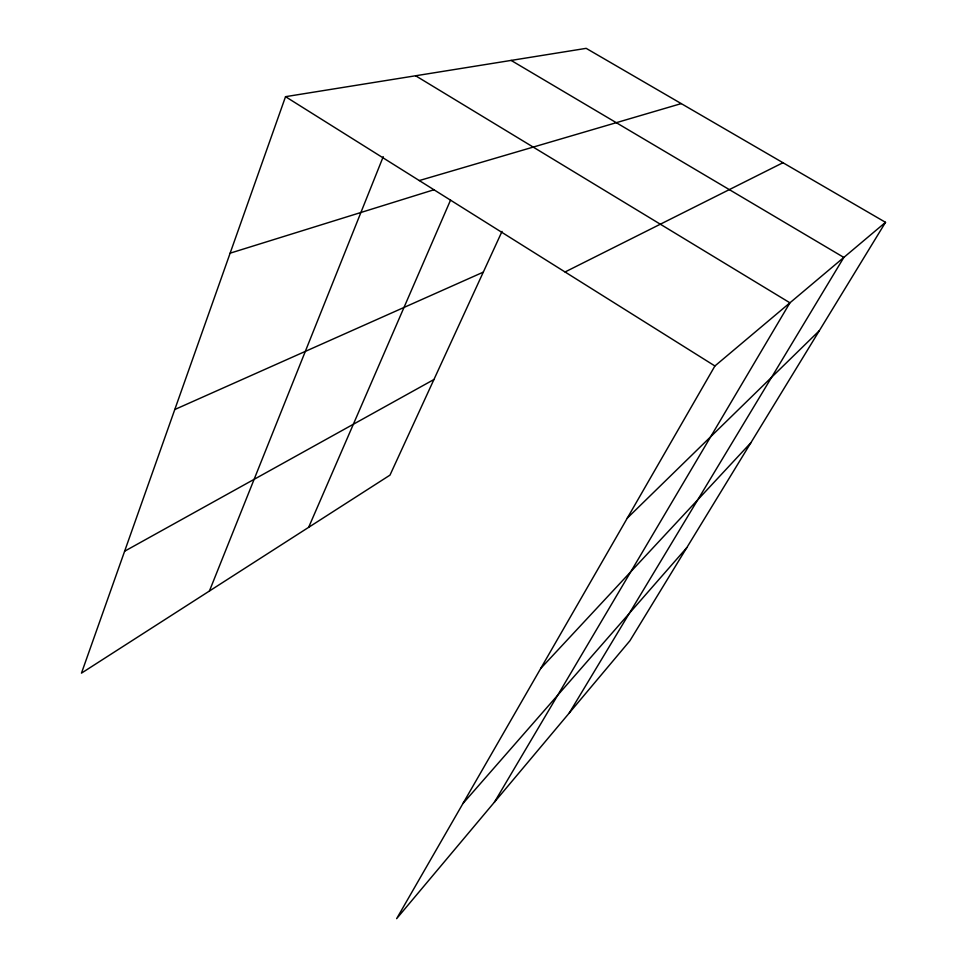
<?xml version="1.0" encoding="UTF-8"?>
<svg xmlns="http://www.w3.org/2000/svg" width="967" height="967" viewBox="0 0 967 967"><rect width="100%" height="100%" fill="white"/><g stroke="black" fill="none" stroke-linecap="round" stroke-linejoin="round"><path stroke-width="1.45" d="M885.53 222.325L714.915 365.973L396.639 918.65L629.904 640.77L885.53 222.325L586.171 48.35L285.531 96.676L81.47 673.141L389.979 475.135L502.018 231.403M209.416 591.03L383.234 156.678M308.642 527.341L450.562 200.072M494.427 802.163L789.93 302.816L415.617 75.764M569.225 713.054L843.84 257.427L511.132 60.413M462.939 803.529L686.763 547.685M540.674 668.535L750.9 442.705M627.293 518.119L819.351 330.666M124.622 551.226L433.941 379.511M565.042 271.981L782.968 162.722M174.785 409.524L483.295 272.138M230.134 253.173L433.965 189.762M419.291 180.563L681.252 103.602M285.531 96.676L714.915 365.973"/></g></svg>
